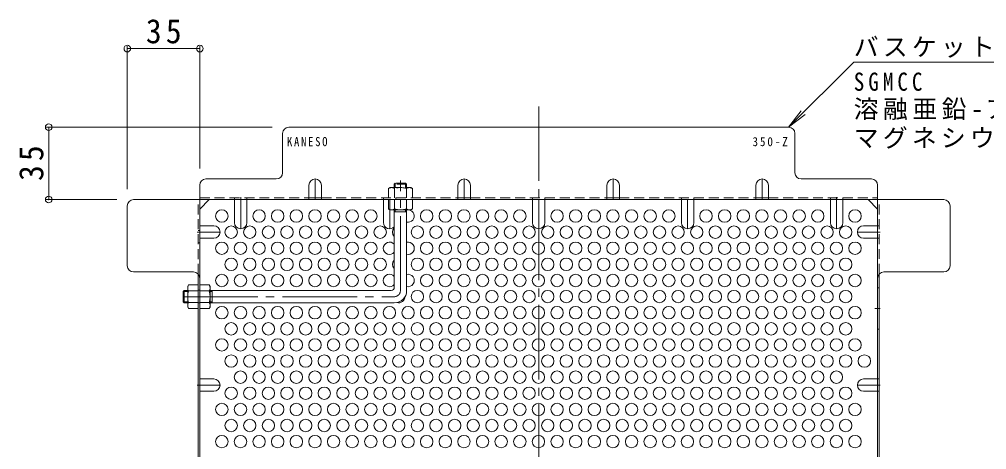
# Model space of a CAD drawing. Units: millimetres at full size, sheet at 1:4; details may follow other scales. Extents: x -1070 to 1072, y -788 to 743.
# Drawn here: x 60.2 to 527.7, y 521.4 to 729.6 of the extents above; entities that cross this region are included whole.
import ezdxf

# ---------------------------------------------------------------- set-up
doc = ezdxf.new("R2010")
doc.units = ezdxf.units.MM
doc.header["$LTSCALE"] = 4
doc.header["$PDMODE"] = 32
doc.header["$PDSIZE"] = 3.2
for name, pattern in [('CHAIN1', [8, 5, -1, 1, -1]), ('CHAIN2', [12, 9, -1, 1, -1]), ('DASHED1', [1.8, 1.2, -0.6])]:
    doc.linetypes.add(name, pattern=pattern)
for name, color, linetype, lineweight in [('4-1', 3, 'Continuous', 9), ('4-4', 7, 'Continuous', 9), ('4-5', 7, 'Continuous', 9), ('4-6', 2, 'Continuous', 9), ('4-7', 6, 'Continuous', 5), ('4-8', 2, 'Continuous', 9), ('4-9', 2, 'Continuous', 9)]:
    doc.layers.add(name, color=color, linetype=linetype, lineweight=lineweight)
doc.styles.add('ＭＳ ゴシック', font='')
doc.styles.get('ＭＳ ゴシック').set_extended_font_data('MS Gothic')

msp = doc.modelspace()

# ---------------------------------------------------------------- linework, layer by layer
at = {"layer": '4-1', "linetype": 'DASHED1'}
for p, q in [((241.362, 649.915), (241.862, 650.415)), ((241.362, 649.915), (241.362, 648.215)), ((247.362, 649.915), (241.362, 649.915)), ((241.862, 648.215), (241.862, 650.415)), ((246.862, 648.215), (246.862, 650.415)), ((247.362, 649.915), (247.362, 648.215))]:
    msp.add_line(p, q, dxfattribs=at)
at = {"layer": '4-1', "linetype": 'CHAIN2'}
for p, q in [((244.362, 598.415), (244.362, 651.648)), ((139.362, 595.415), (241.362, 595.415))]:
    msp.add_line(p, q, dxfattribs=at)
at = {"layer": '4-1'}
for p, q in [((241.362, 599.915), (241.362, 637.415)), ((247.362, 636.415), (241.362, 636.415)), ((241.862, 636.415), (241.862, 637.415)), ((246.862, 636.415), (246.862, 637.415)), ((247.362, 598.415), (247.362, 637.415)), ((139.862, 598.415), (141.562, 598.415)), ((139.862, 598.415), (139.862, 592.415)), ((152.362, 598.415), (239.862, 598.415)), ((153.362, 598.415), (153.362, 592.415)), ((141.562, 597.915), (139.362, 597.915)), ((153.362, 597.915), (152.362, 597.915)), ((141.562, 592.915), (139.362, 592.915)), ((139.862, 592.415), (139.362, 592.915)), ((139.862, 592.415), (141.562, 592.415)), ((153.362, 592.915), (152.362, 592.915)), ((152.362, 592.415), (241.362, 592.415))]:
    msp.add_line(p, q, dxfattribs=at)
at = {"layer": '4-1', "linetype": 'DASHED1'}
msp.add_lwpolyline([(247.362, 649.915), (246.862, 650.415), (241.862, 650.415)], dxfattribs=at)
at = {"layer": '4-1'}
msp.add_lwpolyline([(139.862, 598.415), (139.362, 597.915), (139.362, 592.915)], dxfattribs=at)
for centre, radius in [((239.862, 599.915), 1.5), ((241.362, 598.415), 6)]:
    msp.add_arc(centre, radius, 270, 0, dxfattribs=at)
at = {"layer": '4-1', "linetype": 'CHAIN2'}
msp.add_arc((241.362, 598.415), 3, 270, 0, dxfattribs=at)
at = {"layer": '4-4'}
for p, q in [((112.358, 716.615), (112.358, 647.415)), ((147.362, 715.415), (112.358, 715.415)), ((147.362, 716.615), (147.362, 657.415)), ((73.158, 677.415), (182.363, 677.415)), ((74.358, 677.415), (74.358, 642.415)), ((73.158, 642.415), (107.358, 642.415))]:
    msp.add_line(p, q, dxfattribs=at)
for p in [(112.358, 715.415), (147.362, 715.415), (74.358, 677.415), (74.358, 642.415)]:
    msp.add_point(p, dxfattribs=at)
at = {"layer": '4-5'}
for p, q in [((463.433, 708.888), (431.961, 677.415)), ((559.433, 708.888), (463.433, 708.888)), ((431.961, 677.415), (438.048, 685.349)), ((431.961, 677.415), (439.894, 683.503))]:
    msp.add_line(p, q, dxfattribs=at)
at = {"layer": '4-6'}
for centre in [(158.043, 634.443), (176.043, 634.443), (185.043, 634.443), (194.043, 634.443), (203.043, 634.443), (212.043, 634.443), (221.043, 634.443), (230.043, 634.443), (257.043, 634.443), (266.043, 634.443), (275.043, 634.443), (284.043, 634.443), (293.043, 634.443), (302.043, 634.443), (320.043, 634.443), (329.043, 634.443), (338.043, 634.443), (347.043, 634.443), (356.043, 634.443), (365.043, 634.443), (374.043, 634.443), (392.043, 634.443), (401.043, 634.443), (410.043, 634.443), (419.043, 634.443), (428.043, 634.443), (437.043, 634.443), (446.043, 634.443), (464.043, 634.443), (162.543, 626.649), (171.543, 626.649), (180.543, 626.649), (189.543, 626.649), (198.543, 626.649), (207.543, 626.649), (216.543, 626.649), (225.543, 626.649), (234.543, 626.649), (252.543, 626.649), (261.543, 626.649), (270.543, 626.649), (279.543, 626.649), (288.543, 626.649), (297.543, 626.649), (306.543, 626.649), (315.543, 626.649), (324.543, 626.649), (333.543, 626.649), (342.543, 626.649), (351.543, 626.649), (360.543, 626.649), (369.543, 626.649), (378.543, 626.649), (387.543, 626.649), (396.543, 626.649), (405.543, 626.649), (414.543, 626.649), (423.543, 626.649), (432.543, 626.649), (441.543, 626.649), (450.543, 626.649), (459.543, 626.649), (158.043, 618.855), (167.043, 618.855), (176.043, 618.855), (185.043, 618.855), (194.043, 618.855), (203.043, 618.855), (212.043, 618.855), (221.043, 618.855), (230.043, 618.855), (257.043, 618.855), (266.043, 618.855), (275.043, 618.855), (284.043, 618.855), (293.043, 618.855), (302.043, 618.855), (311.043, 618.855), (320.043, 618.855), (329.043, 618.855), (338.043, 618.855), (347.043, 618.855), (356.043, 618.855), (365.043, 618.855), (374.043, 618.855), (383.043, 618.855), (392.043, 618.855), (401.043, 618.855), (410.043, 618.855), (419.043, 618.855), (428.043, 618.855), (437.043, 618.855), (446.043, 618.855), (455.043, 618.855), (464.043, 618.855), (162.543, 611.061), (171.543, 611.061), (180.543, 611.061), (189.543, 611.061), (198.543, 611.061), (207.543, 611.061), (216.543, 611.061), (225.543, 611.061), (234.543, 611.061), (252.543, 611.061), (261.543, 611.061), (270.543, 611.061), (279.543, 611.061), (288.543, 611.061), (297.543, 611.061), (306.543, 611.061), (315.543, 611.061), (324.543, 611.061), (333.543, 611.061), (342.543, 611.061), (351.543, 611.061), (360.543, 611.061), (369.543, 611.061), (378.543, 611.061), (387.543, 611.061), (396.543, 611.061), (405.543, 611.061), (414.543, 611.061), (423.543, 611.061), (432.543, 611.061), (441.543, 611.061), (450.543, 611.061), (459.543, 611.061), (158.043, 603.266), (167.043, 603.266), (176.043, 603.266), (185.043, 603.266), (194.043, 603.266), (203.043, 603.266), (212.043, 603.266), (221.043, 603.266), (230.043, 603.266), (257.043, 603.266), (266.043, 603.266), (275.043, 603.266), (284.043, 603.266), (293.043, 603.266), (302.043, 603.266), (311.043, 603.266), (320.043, 603.266), (329.043, 603.266), (338.043, 603.266), (347.043, 603.266), (356.043, 603.266), (365.043, 603.266), (374.043, 603.266), (383.043, 603.266), (392.043, 603.266), (401.043, 603.266), (410.043, 603.266), (419.043, 603.266), (428.043, 603.266), (437.043, 603.266), (446.043, 603.266), (455.043, 603.266), (464.043, 603.266), (252.543, 595.472), (261.543, 595.472), (270.543, 595.472), (279.543, 595.472), (288.543, 595.472), (297.543, 595.472), (306.543, 595.472), (315.543, 595.472), (324.543, 595.472), (333.543, 595.472), (342.543, 595.472), (351.543, 595.472), (360.543, 595.472), (369.543, 595.472), (378.543, 595.472), (387.543, 595.472), (396.543, 595.472), (405.543, 595.472), (414.543, 595.472), (423.543, 595.472), (432.543, 595.472), (441.543, 595.472), (450.543, 595.472), (459.543, 595.472), (158.043, 587.678), (167.043, 587.678), (176.043, 587.678), (185.043, 587.678), (194.043, 587.678), (203.043, 587.678), (212.043, 587.678), (221.043, 587.678), (230.043, 587.678), (239.043, 587.678), (248.043, 587.678), (257.043, 587.678), (266.043, 587.678), (275.043, 587.678), (284.043, 587.678), (293.043, 587.678), (302.043, 587.678), (311.043, 587.678), (320.043, 587.678), (329.043, 587.678), (338.043, 587.678), (347.043, 587.678), (356.043, 587.678), (365.043, 587.678), (374.043, 587.678), (383.043, 587.678), (392.043, 587.678), (401.043, 587.678), (410.043, 587.678), (419.043, 587.678), (428.043, 587.678), (437.043, 587.678), (446.043, 587.678), (455.043, 587.678), (464.043, 587.678), (162.543, 579.884), (171.543, 579.884), (180.543, 579.884), (189.543, 579.884), (198.543, 579.884), (207.543, 579.884), (216.543, 579.884), (225.543, 579.884), (234.543, 579.884), (243.543, 579.884), (252.543, 579.884), (261.543, 579.884), (270.543, 579.884), (279.543, 579.884), (288.543, 579.884), (297.543, 579.884), (306.543, 579.884), (315.543, 579.884), (324.543, 579.884), (333.543, 579.884), (342.543, 579.884), (351.543, 579.884), (360.543, 579.884), (369.543, 579.884), (378.543, 579.884), (387.543, 579.884), (396.543, 579.884), (405.543, 579.884), (414.543, 579.884), (423.543, 579.884), (432.543, 579.884), (441.543, 579.884), (450.543, 579.884), (459.543, 579.884), (158.043, 572.09), (167.043, 572.09), (176.043, 572.09), (185.043, 572.09), (194.043, 572.09), (203.043, 572.09), (212.043, 572.09), (221.043, 572.09), (230.043, 572.09), (239.043, 572.09), (248.043, 572.09), (257.043, 572.09), (266.043, 572.09), (275.043, 572.09), (284.043, 572.09), (293.043, 572.09), (302.043, 572.09), (311.043, 572.09), (320.043, 572.09), (329.043, 572.09), (338.043, 572.09), (347.043, 572.09), (356.043, 572.09), (365.043, 572.09), (374.043, 572.09), (383.043, 572.09), (392.043, 572.09), (401.043, 572.09), (410.043, 572.09), (419.043, 572.09), (428.043, 572.09), (437.043, 572.09), (446.043, 572.09), (455.043, 572.09), (464.043, 572.09), (162.543, 564.295), (171.543, 564.295), (180.543, 564.295), (189.543, 564.295), (198.543, 564.295), (207.543, 564.295), (216.543, 564.295), (225.543, 564.295), (234.543, 564.295), (243.543, 564.295), (252.543, 564.295), (261.543, 564.295), (270.543, 564.295), (279.543, 564.295), (288.543, 564.295), (297.543, 564.295), (306.543, 564.295), (315.543, 564.295), (324.543, 564.295), (333.543, 564.295), (342.543, 564.295), (351.543, 564.295), (360.543, 564.295), (369.543, 564.295), (378.543, 564.295), (387.543, 564.295), (396.543, 564.295), (405.543, 564.295), (414.543, 564.295), (423.543, 564.295), (432.543, 564.295), (441.543, 564.295), (450.543, 564.295), (459.543, 564.295), (468.543, 564.295), (167.043, 556.501), (176.043, 556.501), (185.043, 556.501), (194.043, 556.501), (203.043, 556.501), (212.043, 556.501), (221.043, 556.501), (230.043, 556.501), (239.043, 556.501), (248.043, 556.501), (257.043, 556.501), (266.043, 556.501), (275.043, 556.501), (284.043, 556.501), (293.043, 556.501), (302.043, 556.501), (311.043, 556.501), (320.043, 556.501), (329.043, 556.501), (338.043, 556.501), (347.043, 556.501), (356.043, 556.501), (365.043, 556.501), (374.043, 556.501), (383.043, 556.501), (392.043, 556.501), (401.043, 556.501), (410.043, 556.501), (419.043, 556.501), (428.043, 556.501), (437.043, 556.501), (446.043, 556.501), (455.043, 556.501), (162.543, 548.707), (171.543, 548.707), (180.543, 548.707), (189.543, 548.707), (198.543, 548.707), (207.543, 548.707), (216.543, 548.707), (225.543, 548.707), (234.543, 548.707), (243.543, 548.707), (252.543, 548.707), (261.543, 548.707), (270.543, 548.707), (279.543, 548.707), (288.543, 548.707), (297.543, 548.707), (306.543, 548.707), (315.543, 548.707), (324.543, 548.707), (333.543, 548.707), (342.543, 548.707), (351.543, 548.707), (360.543, 548.707), (369.543, 548.707), (378.543, 548.707), (387.543, 548.707), (396.543, 548.707), (405.543, 548.707), (414.543, 548.707), (423.543, 548.707), (432.543, 548.707), (441.543, 548.707), (450.543, 548.707), (459.543, 548.707), (158.043, 540.913), (167.043, 540.913), (176.043, 540.913), (185.043, 540.913), (194.043, 540.913), (203.043, 540.913), (212.043, 540.913), (221.043, 540.913), (230.043, 540.913), (239.043, 540.913), (248.043, 540.913), (257.043, 540.913), (266.043, 540.913), (275.043, 540.913), (284.043, 540.913), (293.043, 540.913), (302.043, 540.913), (311.043, 540.913), (320.043, 540.913), (329.043, 540.913), (338.043, 540.913), (347.043, 540.913), (356.043, 540.913), (365.043, 540.913), (374.043, 540.913), (383.043, 540.913), (392.043, 540.913), (401.043, 540.913), (410.043, 540.913), (419.043, 540.913), (428.043, 540.913), (437.043, 540.913), (446.043, 540.913), (455.043, 540.913), (464.043, 540.913), (162.543, 533.118), (171.543, 533.118), (180.543, 533.118), (189.543, 533.118), (198.543, 533.118), (207.543, 533.118), (216.543, 533.118), (225.543, 533.118), (234.543, 533.118), (243.543, 533.118), (252.543, 533.118), (261.543, 533.118), (270.543, 533.118), (279.543, 533.118), (288.543, 533.118), (297.543, 533.118), (306.543, 533.118), (315.543, 533.118), (324.543, 533.118), (333.543, 533.118), (342.543, 533.118), (351.543, 533.118), (360.543, 533.118), (369.543, 533.118), (378.543, 533.118), (387.543, 533.118), (396.543, 533.118), (405.543, 533.118), (414.543, 533.118), (423.543, 533.118), (432.543, 533.118), (441.543, 533.118), (450.543, 533.118), (459.543, 533.118), (158.043, 525.324), (167.043, 525.324), (176.043, 525.324), (185.043, 525.324), (194.043, 525.324), (203.043, 525.324), (212.043, 525.324), (221.043, 525.324), (230.043, 525.324), (239.043, 525.324), (248.043, 525.324), (257.043, 525.324), (266.043, 525.324), (275.043, 525.324), (284.043, 525.324), (293.043, 525.324), (302.043, 525.324), (311.043, 525.324), (320.043, 525.324), (329.043, 525.324), (338.043, 525.324), (347.043, 525.324), (356.043, 525.324), (365.043, 525.324), (374.043, 525.324), (383.043, 525.324), (392.043, 525.324), (401.043, 525.324), (410.043, 525.324), (419.043, 525.324), (428.043, 525.324), (437.043, 525.324), (446.043, 525.324), (455.043, 525.324), (464.043, 525.324)]:
    msp.add_circle(centre, 3, dxfattribs=at)
for centre, start, end in [((248.043, 634.443), 256.88042, 82.15788), ((248.043, 634.443), 97.84212, 103.11958), ((243.543, 626.649), 136.63416, 223.36584), ((239.043, 618.855), 39.37451, 320.62549), ((248.043, 618.855), 256.88042, 103.11958), ((243.543, 611.061), 136.63416, 223.36584), ((239.043, 603.266), 39.37451, 320.62549), ((248.043, 603.266), 256.88042, 103.11958), ((162.543, 595.472), 78.82176, 101.17824), ((171.543, 595.472), 78.82176, 101.17824), ((180.543, 595.472), 78.82176, 101.17824), ((189.543, 595.472), 78.82176, 101.17824), ((198.543, 595.472), 78.82176, 101.17824), ((207.543, 595.472), 78.82176, 101.17824), ((216.543, 595.472), 78.82176, 101.17824), ((225.543, 595.472), 78.82176, 101.17824), ((234.543, 595.472), 78.82176, 101.17824), ((243.543, 595.472), 254.70663, 358.37341)]:
    msp.add_arc(centre, 3, start, end, dxfattribs=at)
at = {"layer": '4-7', "color": 2, "linetype": 'CHAIN2', "lineweight": 9}
msp.add_line((311.162, 687.415), (311.162, 269.808), dxfattribs=at)
at = {"layer": '4-7', "color": 2, "lineweight": 9}
for p, q in [((187.363, 655.415), (187.363, 674.415)), ((431.961, 677.415), (190.363, 677.415)), ((434.961, 655.415), (434.961, 674.415)), ((150.362, 652.415), (184.363, 652.415)), ((471.962, 652.415), (437.961, 652.415)), ((147.362, 649.415), (147.362, 307.808)), ((474.962, 307.808), (474.962, 649.415)), ((115.358, 642.415), (506.965, 642.415)), ((147.362, 637.803), (151.974, 642.415)), ((200.162, 643.215), (206.162, 643.215)), ((272.162, 643.215), (278.162, 643.215)), ((344.162, 643.215), (350.162, 643.215)), ((416.162, 643.215), (422.162, 643.215)), ((474.962, 637.803), (470.349, 642.415)), ((112.358, 610.414), (112.358, 639.415)), ((509.965, 610.414), (509.965, 639.415)), ((144.362, 607.414), (115.358, 607.414)), ((146.562, 606.454), (146.562, 497.073)), ((475.762, 606.459), (475.762, 497.073)), ((477.962, 607.414), (506.965, 607.414))]:
    msp.add_line(p, q, dxfattribs=at)
at = {"layer": '4-7', "color": 2, "linetype": 'DASHED1', "lineweight": 9}
for p, q in [((146.562, 606.454), (146.562, 642.415)), ((147.362, 643.215), (200.162, 643.215)), ((164.162, 642.415), (164.162, 643.215)), ((170.162, 642.415), (170.162, 643.215)), ((206.162, 643.215), (272.162, 643.215)), ((236.162, 642.415), (236.162, 643.215)), ((242.162, 642.415), (242.162, 643.215)), ((278.162, 643.215), (344.162, 643.215)), ((308.162, 642.415), (308.162, 643.215)), ((314.162, 642.415), (314.162, 643.215)), ((350.162, 643.215), (416.162, 643.215)), ((380.162, 642.415), (380.162, 643.215)), ((386.162, 642.415), (386.162, 643.215)), ((422.162, 643.215), (474.962, 643.215)), ((452.162, 642.415), (452.162, 643.215)), ((458.162, 642.415), (458.162, 643.215)), ((475.762, 606.459), (475.762, 642.415)), ((147.362, 627.422), (146.562, 627.422)), ((474.962, 629.702), (475.762, 629.702)), ((474.962, 623.702), (475.762, 623.702)), ((147.362, 621.422), (146.562, 621.422)), ((146.562, 598.615), (147.362, 598.615)), ((146.562, 592.415), (147.362, 592.415)), ((474.962, 555.657), (475.762, 555.657)), ((474.962, 549.657), (475.762, 549.657))]:
    msp.add_line(p, q, dxfattribs=at)
at = {"layer": '4-7', "color": 2, "lineweight": 9}
for centre, start, end in [((190.363, 674.415), 90, 180), ((431.961, 674.415), 0, 90), ((184.363, 655.415), 270, 0), ((437.961, 655.415), 180, 270), ((150.362, 649.415), 90, 180), ((471.962, 649.415), 0, 90), ((115.358, 639.415), 90, 180), ((506.965, 639.415), 0, 90), ((115.358, 610.414), 180, 270), ((506.965, 610.414), 270, 0), ((144.362, 604.414), 0, 90), ((477.962, 604.414), 90, 180)]:
    msp.add_arc(centre, 3, start, end, dxfattribs=at)
at = {"layer": '4-8', "linetype": 'CHAIN1'}
for p, q in [((203.162, 642.415), (203.162, 652.415)), ((275.162, 642.415), (275.162, 652.415)), ((347.162, 642.415), (347.162, 652.415)), ((419.162, 642.415), (419.162, 652.415)), ((167.162, 643.615), (167.162, 628.265)), ((239.162, 642.415), (239.162, 628.265)), ((311.162, 642.415), (311.162, 628.265)), ((383.162, 642.415), (383.162, 628.265)), ((455.162, 643.615), (455.162, 628.265)), ((146.162, 626.702), (157.162, 626.702)), ((476.162, 626.702), (465.162, 626.702)), ((473.615, 589.68), (476.162, 589.68)), ((146.162, 552.657), (157.162, 552.657)), ((476.162, 552.657), (465.162, 552.657))]:
    msp.add_line(p, q, dxfattribs=at)
at = {"layer": '4-8'}
for p, q in [((200.162, 649.415), (200.162, 642.415)), ((206.162, 649.415), (206.162, 642.415)), ((272.162, 649.415), (272.162, 642.415)), ((278.162, 649.415), (278.162, 642.415)), ((344.162, 649.415), (344.162, 642.415)), ((350.162, 649.415), (350.162, 642.415)), ((416.162, 649.415), (416.162, 642.415)), ((422.162, 649.415), (422.162, 642.415)), ((164.162, 631.265), (164.162, 642.415)), ((170.162, 631.265), (170.162, 642.415)), ((236.162, 631.265), (236.162, 642.415)), ((308.162, 631.265), (308.162, 642.415)), ((314.162, 631.265), (314.162, 642.415)), ((380.162, 631.265), (380.162, 642.415)), ((386.162, 631.265), (386.162, 642.415)), ((452.162, 631.265), (452.162, 642.415)), ((458.162, 631.265), (458.162, 642.415)), ((154.162, 629.702), (147.362, 629.702)), ((468.162, 629.702), (474.962, 629.702)), ((154.162, 623.702), (147.362, 623.702)), ((468.162, 623.702), (474.962, 623.702)), ((475.762, 599.68), (474.962, 599.68)), ((475.762, 579.68), (474.962, 579.68)), ((154.162, 555.657), (147.362, 555.657)), ((468.162, 555.657), (474.962, 555.657)), ((154.162, 549.657), (147.362, 549.657)), ((468.162, 549.657), (474.962, 549.657))]:
    msp.add_line(p, q, dxfattribs=at)
for centre, start, end in [((203.162, 649.415), 0, 180), ((275.162, 649.415), 0, 180), ((347.162, 649.415), 0, 180), ((419.162, 649.415), 0, 180), ((167.162, 631.265), 180, 0), ((239.162, 631.265), 180, 317.16657), ((311.162, 631.265), 180, 0), ((383.162, 631.265), 180, 0), ((455.162, 631.265), 180, 0), ((154.162, 626.702), 270, 90), ((468.162, 626.702), 90, 270), ((154.162, 552.657), 270, 90), ((468.162, 552.657), 90, 270)]:
    msp.add_arc(centre, 3, start, end, dxfattribs=at)
at = {"layer": '4-9', "linetype": 'DASHED1'}
for p, q in [((239.362, 648.215), (238.612, 647.782)), ((238.612, 643.215), (238.612, 647.782)), ((239.362, 648.215), (249.362, 648.215)), ((241.498, 647.782), (241.498, 643.215)), ((247.225, 647.782), (247.225, 643.215)), ((249.362, 648.215), (250.112, 647.782)), ((250.112, 643.215), (250.112, 647.782))]:
    msp.add_line(p, q, dxfattribs=at)
at = {"layer": '4-9'}
for p, q in [((238.612, 642.415), (238.612, 637.848)), ((241.498, 637.848), (241.498, 642.415)), ((247.225, 637.848), (247.225, 642.415)), ((250.112, 642.415), (250.112, 637.848)), ((239.362, 637.415), (238.612, 637.848)), ((249.362, 637.415), (239.362, 637.415)), ((249.362, 637.415), (250.112, 637.848)), ((141.562, 600.415), (141.995, 601.165)), ((141.562, 600.415), (141.562, 590.415)), ((146.562, 601.165), (141.995, 601.165)), ((146.562, 601.165), (146.562, 589.665)), ((147.362, 601.165), (151.929, 601.165)), ((147.362, 601.165), (147.362, 589.665)), ((152.362, 600.415), (151.929, 601.165)), ((152.362, 600.415), (152.362, 590.415)), ((141.995, 598.279), (146.562, 598.279)), ((151.929, 598.279), (147.362, 598.279)), ((141.562, 590.415), (141.995, 589.665)), ((141.995, 592.552), (146.562, 592.552)), ((146.562, 589.665), (141.995, 589.665)), ((151.929, 592.552), (147.362, 592.552)), ((147.362, 589.665), (151.929, 589.665)), ((152.362, 590.415), (151.929, 589.665))]:
    msp.add_line(p, q, dxfattribs=at)
at = {"layer": '4-9', "linetype": 'DASHED1'}
for centre, radius, start, end in [((240.257, 644.933), 3.29, 93.92075, 120), ((240.022, 645.48), 2.735, 57.31491, 89.78969), ((244.362, 638.533), 9.683, 72.79973, 107.20026), ((248.702, 645.48), 2.735, 90.2103, 122.68507), ((248.467, 644.933), 3.29, 59.99998, 86.07924)]:
    msp.add_arc(centre, radius, start, end, dxfattribs=at)
at = {"layer": '4-9'}
for centre, radius, start, end in [((240.257, 640.697), 3.29, 239.99998, 266.07924), ((240.022, 640.15), 2.735, 270.2103, 302.68507), ((244.362, 647.098), 9.683, 252.79973, 287.20026), ((248.702, 640.15), 2.735, 237.31491, 269.78969), ((248.467, 640.697), 3.29, 273.92075, 300), ((144.296, 599.755), 2.735, 180.21031, 212.68509), ((144.844, 599.52), 3.29, 150, 176.07925), ((149.08, 599.52), 3.29, 3.92075, 30), ((149.627, 599.755), 2.735, 327.31491, 359.78969), ((151.244, 595.415), 9.683, 162.79974, 197.20027), ((142.679, 595.415), 9.683, 342.79973, 17.20026), ((144.296, 591.075), 2.735, 147.31493, 179.7897), ((144.844, 591.31), 3.29, 183.92076, 210.00002), ((149.627, 591.075), 2.735, 0.2103, 32.68507), ((149.08, 591.31), 3.29, 329.99998, 356.07924)]:
    msp.add_arc(centre, radius, start, end, dxfattribs=at)

# ---------------------------------------------------------------- texts
at = {"layer": '4-4', "color": 2, "insert": (121.36, 717.815), "char_height": 11.73, "attachment_point": 7, "style": 'ＭＳ ゴシック'}
msp.add_mtext('\\T1.27;\\W0.95;35', dxfattribs=at)
at = {"layer": '4-4', "color": 2, "insert": (71.958, 651.415), "char_height": 11.73, "attachment_point": 7, "rotation": 90, "style": 'ＭＳ ゴシック'}
msp.add_mtext('\\T1.27;\\W0.95;35', dxfattribs=at)
at = {"layer": '4-5', "char_height": 8.798, "attachment_point": 7, "style": 'ＭＳ ゴシック'}
for s, insert in [('\\T1.17;バスケット本体', (463.433, 710.888)), ('\\T1.38;\\W0.85;SGMCC', (463.433, 694.888)), ('\\T1.18;溶融亜鉛-アルミニウム-', (463.433, 680.888)), ('\\T1.17;マグネシウム合金めっき鋼板', (463.433, 666.888))]:
    msp.add_mtext(s, dxfattribs=dict(at, insert=insert))
at = {"layer": '4-5', "color": 6, "char_height": 4.399, "attachment_point": 7, "style": 'ＭＳ ゴシック'}
for s, insert in [('\\T1.34;\\W0.85;KANESO', (189.519, 668.165)), ('\\T1.34;\\W0.9;350-Z', (414.461, 668.165))]:
    msp.add_mtext(s, dxfattribs=dict(at, insert=insert))

doc.saveas('drawing.dxf')
